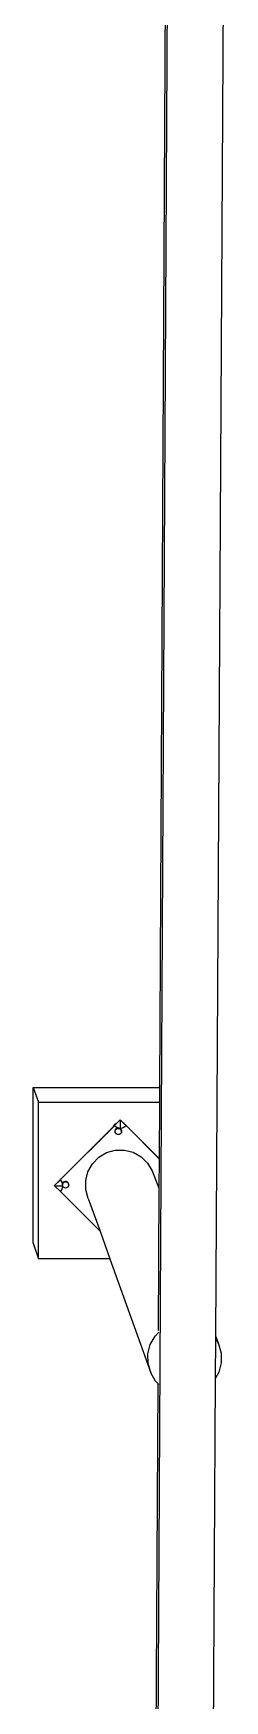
# Model space of a CAD drawing. Header units: inches. Extents: x -614 to 848, y -1045 to 1103.
# Drawn here: x 120.6 to 145.2, y -421.2 to -206.7 of the extents above; entities that cross this region are included whole.
import ezdxf

# ---------------------------------------------------------------- set-up
doc = ezdxf.new("R2010")
doc.units = ezdxf.units.IN
doc.header["$MEASUREMENT"] = 0

msp = doc.modelspace()

# ---------------------------------------------------------------- linework, layer by layer
for p, q in [((134.56857, -811.49995), (144.44999, 1015.55191)), ((144.08977, -374.3265), (145.24618, -171.12852)), ((137.74483, -172.11337), (136.82643, -342.29464)), ((120.5593, -342.29464), (136.82643, -342.29464)), ((120.5593, -362.32241), (120.5593, -342.29464)), ((120.5593, -342.29464), (121.23494, -344.21295)), ((136.82643, -342.29464), (136.81608, -344.21295)), ((121.23494, -344.21295), (136.81608, -344.21295)), ((121.23494, -364.35296), (121.23494, -344.21295)), ((136.81608, -344.21295), (136.77696, -351.46212)), ((124.04793, -354.17953), (130.89617, -347.33129)), ((124.29748, -353.94805), (130.89343, -347.3521)), ((130.89343, -347.3521), (131.02928, -347.21625)), ((130.89617, -347.33129), (130.89343, -347.3521)), ((130.89617, -347.33129), (131.02433, -347.20313)), ((130.90065, -347.29721), (130.89617, -347.33129)), ((130.94247, -347.19626), (130.90065, -347.29721)), ((130.94247, -347.19626), (131.00898, -347.10957)), ((131.00898, -347.10957), (131.09567, -347.04306)), ((131.02433, -347.20313), (131.23071, -346.99676)), ((131.02433, -347.20313), (131.03455, -347.21098)), ((131.02433, -347.20313), (131.02928, -347.21625)), ((131.02928, -347.21625), (131.03455, -347.21098)), ((131.02928, -347.21625), (131.24803, -347.3841)), ((131.03455, -347.21098), (131.25151, -346.99402)), ((131.19662, -347.00124), (131.09567, -347.04306)), ((131.23071, -346.99676), (131.19662, -347.00124)), ((131.23071, -346.99676), (131.77115, -346.45631)), ((131.25151, -346.99402), (131.23071, -346.99676)), ((131.24803, -347.3841), (131.50276, -347.48962)), ((131.25151, -346.99402), (131.77613, -346.4694)), ((131.39487, -347.52561), (131.29377, -347.56748)), ((131.50337, -347.51132), (131.39487, -347.52561)), ((131.40867, -347.5495), (131.51347, -347.53571)), ((131.50276, -347.48962), (131.77613, -347.52561)), ((131.61186, -347.52561), (131.50337, -347.51132)), ((131.51347, -347.53571), (131.61827, -347.5495)), ((131.71296, -347.56748), (131.61186, -347.52561)), ((131.77115, -346.45631), (132.51797, -347.20313)), ((131.77115, -346.45631), (131.77613, -346.4694)), ((131.77613, -346.4694), (132.51338, -347.20665)), ((131.77613, -346.4694), (131.77613, -347.51994)), ((131.77613, -346.4694), (131.77613, -347.51994)), ((131.77613, -347.52561), (132.0495, -347.48962)), ((132.0495, -347.48962), (132.30423, -347.3841)), ((132.30423, -347.3841), (132.52298, -347.21625)), ((132.51338, -347.20665), (132.51797, -347.20313)), ((132.51338, -347.20665), (132.52298, -347.21625)), ((132.51797, -347.20313), (132.52298, -347.21625)), ((132.51797, -347.20313), (136.77696, -351.46212)), ((132.52298, -347.21625), (136.77691, -351.47019)), ((131.09846, -347.82202), (131.08418, -347.93051)), ((131.08418, -347.93051), (131.09846, -348.03901)), ((131.10856, -347.83212), (131.09428, -347.94061)), ((131.10856, -347.83212), (131.09428, -347.94061)), ((131.09428, -347.94061), (131.10856, -348.04911)), ((131.09428, -347.94061), (131.10856, -348.04911)), ((131.14034, -347.72092), (131.09846, -347.82202)), ((131.09846, -348.03901), (131.14034, -348.14011)), ((131.15044, -347.73102), (131.10856, -347.83212)), ((131.15044, -347.73102), (131.10856, -347.83212)), ((131.10856, -347.94061), (131.12236, -347.83581)), ((131.12236, -348.04541), (131.10856, -347.94061)), ((131.10856, -348.04911), (131.15044, -348.15021)), ((131.10856, -348.04911), (131.15044, -348.15021)), ((131.11878, -347.96774), (131.13258, -347.86293)), ((131.13211, -348.06894), (131.11878, -347.96774)), ((131.12236, -347.83581), (131.16281, -347.73816)), ((131.13211, -348.06894), (131.12236, -348.04541)), ((131.13211, -348.06894), (131.13258, -348.07254)), ((131.13258, -347.86293), (131.17303, -347.76527)), ((131.17303, -348.17021), (131.13258, -348.07254)), ((131.20696, -347.6341), (131.14034, -347.72092)), ((131.14034, -348.14011), (131.20696, -348.22692)), ((131.21706, -347.6442), (131.15044, -347.73102)), ((131.21706, -347.6442), (131.15044, -347.73102)), ((131.15044, -348.15021), (131.20829, -348.22559)), ((131.15044, -348.15021), (131.20829, -348.22559)), ((131.16281, -347.73816), (131.22716, -347.6543)), ((131.17303, -347.76527), (131.23739, -347.6814)), ((131.21239, -348.22149), (131.17303, -348.17021)), ((131.29377, -347.56748), (131.20696, -347.6341)), ((131.21239, -348.22149), (131.20696, -348.22692)), ((131.20829, -348.22559), (131.21267, -348.23131)), ((131.20829, -348.22559), (131.21267, -348.23131)), ((131.23739, -348.25407), (131.21239, -348.22149)), ((131.21267, -348.23131), (131.21706, -348.23702)), ((131.21267, -348.23131), (131.21706, -348.23702)), ((131.21706, -348.23702), (131.23469, -348.25055)), ((131.21706, -348.23702), (131.23469, -348.25055)), ((131.22716, -347.6543), (131.31102, -347.58995)), ((131.22716, -347.6543), (131.24693, -347.67408)), ((131.23739, -347.6814), (131.24693, -347.67408)), ((131.32125, -348.31842), (131.23739, -348.25407)), ((131.24693, -347.67408), (131.32125, -347.61705)), ((131.31102, -347.58995), (131.40867, -347.5495)), ((131.32125, -347.61705), (131.41892, -347.5766)), ((131.41892, -348.35888), (131.32125, -348.31842)), ((131.41892, -347.5766), (131.52372, -347.5628)), ((131.52372, -348.37268), (131.41892, -348.35888)), ((131.52372, -347.5628), (131.62853, -347.5766)), ((131.62853, -348.35888), (131.52372, -348.37268)), ((131.61827, -347.5495), (131.71592, -347.58995)), ((131.62853, -347.5766), (131.72619, -347.61705)), ((131.72619, -348.31842), (131.62853, -348.35888)), ((131.79978, -347.6341), (131.71296, -347.56748)), ((131.71592, -347.58995), (131.79978, -347.6543)), ((131.72619, -347.61705), (131.81006, -347.6814)), ((131.81006, -348.25407), (131.72619, -348.31842)), ((131.8664, -347.72092), (131.79978, -347.6341)), ((131.79978, -347.6543), (131.86413, -347.73816)), ((131.8765, -347.73102), (131.80988, -347.6442)), ((131.8765, -347.73102), (131.80988, -347.6442)), ((131.81006, -347.6814), (131.87441, -347.76527)), ((131.87441, -348.17021), (131.81006, -348.25407)), ((131.86413, -347.73816), (131.87441, -347.76527)), ((131.90827, -347.82202), (131.8664, -347.72092)), ((131.87441, -347.76527), (131.90458, -347.83581)), ((131.91486, -348.07254), (131.87441, -348.17021)), ((131.91837, -347.83212), (131.8765, -347.73102)), ((131.91837, -347.83212), (131.8765, -347.73102)), ((131.90458, -347.83581), (131.90502, -347.83917)), ((131.90502, -347.83917), (131.9131, -347.85869)), ((131.9131, -347.85869), (131.90827, -347.82202)), ((131.9131, -347.85869), (131.91486, -347.86293)), ((131.91486, -347.86293), (131.92866, -347.96774)), ((131.92866, -347.96774), (131.91486, -348.07254)), ((131.91775, -348.05062), (131.91837, -348.04911)), ((131.91775, -348.05062), (131.91837, -348.04911)), ((131.93266, -347.94061), (131.91837, -347.83212)), ((131.93266, -347.94061), (131.91837, -347.83212)), ((131.91837, -348.04911), (131.93266, -347.94061)), ((131.91837, -348.04911), (131.93266, -347.94061)), ((128.18643, -352.12155), (129.00348, -351.28393)), ((129.00348, -351.28393), (130.00949, -350.68632)), ((130.00949, -350.68632), (131.13589, -350.36945)), ((131.13589, -350.36945), (132.30592, -350.35491)), ((132.30592, -350.35491), (133.43984, -350.64369)), ((133.43984, -350.64369), (134.46039, -351.21611)), ((134.46039, -351.21611), (135.29801, -352.03316)), ((136.77691, -351.47019), (136.75638, -355.27532)), ((136.77696, -351.46212), (136.77691, -351.47019)), ((124.20778, -354.03775), (124.29748, -353.94805)), ((124.29748, -353.94805), (124.24673, -353.98699)), ((127.32523, -354.27602), (127.61401, -353.14209)), ((127.61401, -353.14209), (128.18643, -352.12155)), ((135.29801, -352.03316), (135.89562, -353.03917)), ((135.89562, -353.03917), (136.75638, -355.27532)), ((123.30111, -354.92635), (124.04793, -354.17953)), ((123.31014, -354.93539), (123.30111, -354.92635)), ((123.30111, -354.92635), (123.30577, -354.93976)), ((123.30577, -354.93976), (123.31014, -354.93539)), ((124.05262, -355.68661), (123.30577, -354.93976)), ((123.30577, -354.93976), (124.31908, -354.93976)), ((123.30577, -354.93976), (124.31908, -354.93976)), ((123.31014, -354.93539), (124.05262, -354.19291)), ((124.05578, -354.18975), (124.04793, -354.17953)), ((124.04793, -354.17953), (124.05262, -354.19291)), ((124.05262, -354.19291), (124.05578, -354.18975)), ((124.22047, -354.41166), (124.05262, -354.19291)), ((124.05262, -355.68661), (124.22047, -355.46786)), ((129.17246, -360.80645), (124.05262, -355.68661)), ((124.05578, -354.18975), (124.20778, -354.03775)), ((124.24673, -353.98699), (124.20778, -354.03775)), ((124.32598, -354.6664), (124.22047, -354.41166)), ((124.22047, -355.46786), (124.32598, -355.21313)), ((124.31219, -354.70614), (124.2979, -354.81463)), ((124.31219, -354.70614), (124.2979, -354.81463)), ((124.2979, -354.81463), (124.31219, -354.92312)), ((124.2979, -354.81463), (124.31219, -354.92312)), ((124.3117, -354.81833), (124.32598, -354.70983)), ((124.32598, -354.91943), (124.3117, -354.81833)), ((124.35406, -354.60503), (124.31219, -354.70614)), ((124.35406, -354.60503), (124.31219, -354.70614)), ((124.31219, -354.92312), (124.31908, -354.93976)), ((124.31219, -354.92312), (124.31908, -354.93976)), ((124.31908, -354.93976), (124.33134, -354.93976)), ((124.31908, -354.93976), (124.35406, -355.02422)), ((124.31908, -354.93976), (124.33134, -354.93976)), ((124.31908, -354.93976), (124.35406, -355.02422)), ((124.33568, -354.73749), (124.32188, -354.84229)), ((124.33441, -354.93976), (124.32188, -354.84229)), ((124.33032, -354.69936), (124.32598, -354.6664)), ((124.33032, -354.69936), (124.32598, -354.70983)), ((124.32598, -354.91943), (124.32598, -354.92682)), ((124.32598, -354.91943), (124.33568, -354.9471)), ((124.33441, -354.93976), (124.32598, -354.91943)), ((124.32598, -354.92682), (124.35459, -354.99587)), ((124.32598, -355.21313), (124.35459, -354.99587)), ((124.36786, -354.60873), (124.33032, -354.69936)), ((124.33568, -354.73749), (124.33032, -354.69936)), ((124.33134, -354.93976), (124.33441, -354.93976)), ((124.33134, -354.93976), (124.33441, -354.93976)), ((124.33485, -354.94084), (124.33441, -354.93976)), ((124.33568, -354.9471), (124.33485, -354.94084)), ((124.33568, -354.73749), (124.37613, -354.63982)), ((124.3549, -354.9935), (124.33568, -354.9471)), ((124.42068, -354.51822), (124.35406, -354.60503)), ((124.42068, -354.51822), (124.35406, -354.60503)), ((124.35406, -355.02422), (124.41191, -355.09961)), ((124.35406, -355.02422), (124.41191, -355.09961)), ((124.35459, -354.99587), (124.3549, -354.9935)), ((124.35459, -354.99587), (124.36786, -355.02792)), ((124.37067, -355.03159), (124.3549, -354.9935)), ((124.36786, -354.60873), (124.43078, -354.52832)), ((124.36786, -355.02792), (124.37067, -355.03159)), ((124.37613, -355.04476), (124.37067, -355.03159)), ((124.37613, -354.63982), (124.44048, -354.55596)), ((124.44048, -355.12863), (124.37613, -355.04476)), ((124.41191, -355.09961), (124.4163, -355.10533)), ((124.41191, -355.09961), (124.4163, -355.10533)), ((124.4163, -355.10533), (124.42068, -355.11104)), ((124.4163, -355.10533), (124.42068, -355.11104)), ((124.42068, -355.11104), (124.43602, -355.12281)), ((124.42068, -355.11104), (124.43602, -355.12281)), ((124.43078, -354.52832), (124.51464, -354.46397)), ((124.43448, -354.52191), (124.43078, -354.52832)), ((124.43078, -354.52832), (124.45063, -354.54817)), ((124.5213, -354.4553), (124.43448, -354.52191)), ((124.44048, -354.55596), (124.45063, -354.54817)), ((124.52435, -355.19298), (124.44048, -355.12863)), ((124.45063, -354.54817), (124.52435, -354.4916)), ((124.51464, -354.46397), (124.6123, -354.42352)), ((124.5213, -354.4553), (124.6224, -354.41342)), ((124.52435, -354.4916), (124.62201, -354.45115)), ((124.62201, -355.23343), (124.52435, -355.19298)), ((124.6123, -354.42352), (124.71709, -354.40972)), ((124.62201, -354.45115), (124.72682, -354.43735)), ((124.72682, -355.24723), (124.62201, -355.23343)), ((124.73089, -354.39914), (124.6224, -354.41342)), ((124.71709, -354.40972), (124.82189, -354.42352)), ((124.72682, -354.43735), (124.83162, -354.45115)), ((124.83162, -355.23343), (124.72682, -355.24723)), ((124.83938, -354.41342), (124.73089, -354.39914)), ((124.82189, -354.42352), (124.91955, -354.46397)), ((124.83162, -354.45115), (124.92929, -354.4916)), ((124.92929, -355.19298), (124.83162, -355.23343)), ((124.94048, -354.4553), (124.83938, -354.41342)), ((124.91955, -354.46397), (125.00341, -354.52832)), ((124.92929, -354.4916), (125.01315, -354.55596)), ((125.01315, -355.12863), (124.92929, -355.19298)), ((125.0273, -354.52191), (124.94048, -354.4553)), ((125.00341, -354.52832), (125.06775, -354.61218)), ((125.01315, -354.55596), (125.0775, -354.63982)), ((125.0188, -355.12126), (125.01315, -355.12863)), ((125.08012, -354.60503), (125.01351, -354.51822)), ((125.08012, -354.60503), (125.01351, -354.51822)), ((125.0775, -355.04476), (125.0188, -355.12126)), ((125.0188, -355.12126), (125.0273, -355.11474)), ((125.06775, -354.61218), (125.1082, -354.70983)), ((125.0775, -354.63982), (125.109, -354.71585)), ((125.11796, -354.9471), (125.0775, -355.04476)), ((125.122, -354.70614), (125.08012, -354.60503)), ((125.122, -354.70614), (125.08012, -354.60503)), ((125.1082, -354.70983), (125.11796, -354.73749)), ((125.1082, -354.70983), (125.109, -354.71585)), ((125.109, -354.71585), (125.11796, -354.73749)), ((125.11796, -354.73749), (125.13175, -354.84229)), ((125.13175, -354.84229), (125.11796, -354.9471)), ((125.12082, -354.92597), (125.122, -354.92312)), ((125.12082, -354.92597), (125.122, -354.92312)), ((125.13628, -354.81463), (125.122, -354.70614)), ((125.13628, -354.81463), (125.122, -354.70614)), ((125.122, -354.92312), (125.13628, -354.81463)), ((125.122, -354.92312), (125.13628, -354.81463)), ((127.33977, -355.44605), (127.32523, -354.27602)), ((127.65664, -356.57245), (127.33977, -355.44605)), ((136.75638, -355.27532), (136.65768, -373.5647)), ((127.65664, -356.57245), (129.17246, -360.80645)), ((120.5593, -362.32241), (121.23494, -364.35296)), ((129.17246, -360.80645), (130.44215, -364.35296)), ((130.44215, -364.35296), (121.23494, -364.35296)), ((130.44215, -364.35296), (135.69687, -379.03054)), ((135.34458, -376.58948), (135.65155, -375.38413)), ((135.65155, -375.38413), (136.26003, -374.29931)), ((136.26003, -374.29931), (136.74466, -373.80248)), ((144.05914, -379.70727), (144.08788, -374.65712)), ((144.08788, -374.65712), (144.08977, -374.3265)), ((144.08788, -374.65712), (144.45476, -375.27472)), ((144.08977, -374.3265), (144.45476, -375.27472)), ((144.45476, -375.27472), (144.79159, -376.47206)), ((135.36004, -377.8332), (135.34458, -376.58948)), ((144.79159, -376.47206), (144.80705, -377.71579)), ((135.69687, -379.03054), (135.36004, -377.8332)), ((136.33212, -380.09991), (135.69687, -379.03054)), ((143.76549, -431.30695), (144.05914, -379.70727)), ((144.50008, -378.92113), (144.05914, -379.70727)), ((144.80705, -377.71579), (144.50008, -378.92113)), ((136.62089, -380.38159), (136.33212, -380.09991)), ((136.62089, -380.38159), (136.34607, -431.30695)), ((136.74466, -380.50232), (136.62089, -380.38159))]:
    msp.add_line(p, q)

doc.saveas('drawing.dxf')
